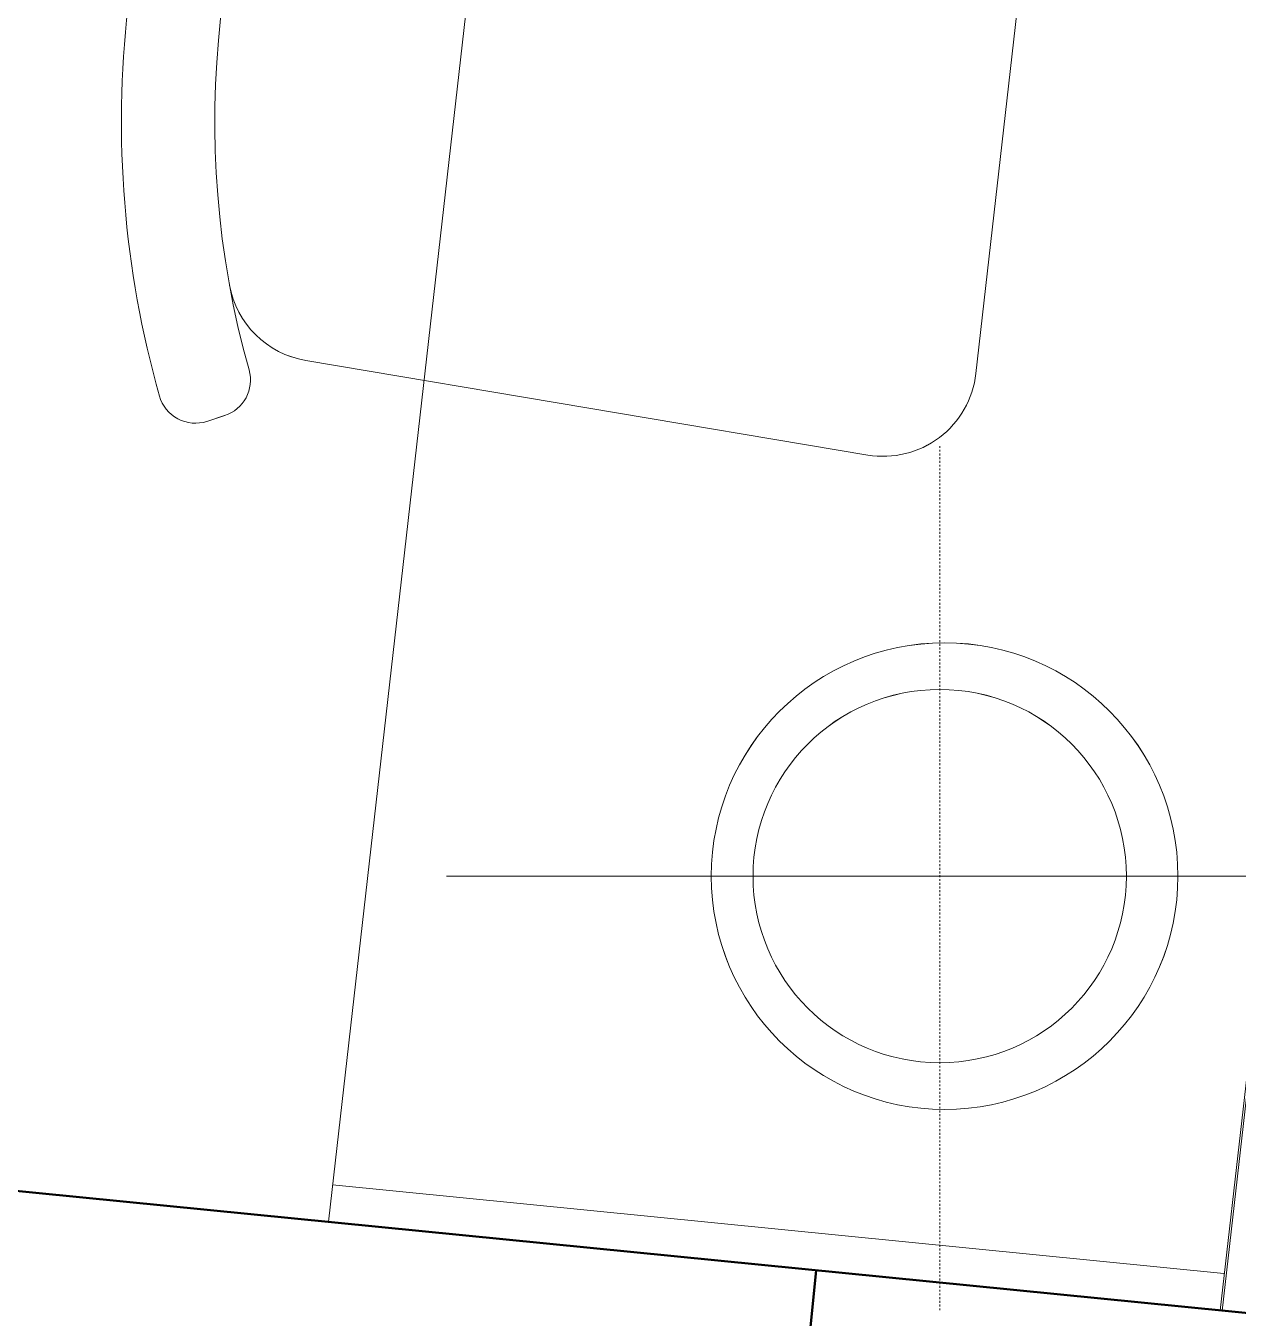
# Model space of a CAD drawing. Header units: millimetres. Extents: x 26282 to 30760, y 1404 to 4574.
# Drawn here: x 29725.6 to 29790.6, y 3456.7 to 3526 of the extents above; entities that cross this region are included whole.
import ezdxf

# ---------------------------------------------------------------- set-up
doc = ezdxf.new("R2010")
doc.units = ezdxf.units.MM
doc.header["$LTSCALE"] = 0.25
doc.linetypes.add('DOT2', pattern=[0.125, 0, -0.125])
for name, color, linetype, lineweight in [('AB-DUV', 4, 'Continuous', 50), ('FURNITURE (3RDF)', 43, 'Continuous', 20), ('ID-ALCIPAN', 124, 'Continuous', 20), ('LIGHTING FIXTURE (3RDF)', 20, 'Continuous', 15), ('WALLPAPER (3RDF)', 63, 'Continuous', 13)]:
    doc.layers.add(name, color=color, linetype=linetype, lineweight=lineweight)

# ---------------------------------------------------------------- blocks, each defined once
blk = doc.blocks.new('CALISMA-SAND')
for p, q in [((0.582, 39.736, 0.016), (0.168, 40.647, 0.016)), ((42.796, 39.736, 0.016), (43.211, 40.647, 0.016)), ((4.009, 35.751, 0.016), (2.373, 5.268, 0.016)), ((39.37, 35.751, 0.016), (41.006, 5.268, 0.016)), ((36.013, 0, 0.016), (7.366, 0, 0.016))]:
    blk.add_line(p, q)
for centre, radius, start, end in [((21.689, -6.645, 0.016), 53.997, 67.73509, 112.26491), ((1.988, 41.476, 0.016), 2, 112.26491, 204.46925), ((41.391, 41.476, 0.016), 2, 335.53075, 67.73509), ((21.689, -6.645, 0.016), 48.997, 67.77834, 112.22166), ((9.001, 35.483, 0.016), 5, 106.76102, 176.92873), ((34.377, 35.483, 0.016), 5, 3.07127, 73.23898), ((2.403, 40.565, 0.016), 2, 204.46925, 292.22166), ((40.976, 40.565, 0.016), 2, 247.77834, 335.53075), ((7.366, 5, 0.016), 5, 176.92873, 270), ((36.013, 5, 0.016), 5, 270, 3.07127)]:
    blk.add_arc(centre, radius, start, end)
blk = doc.blocks.new('A$C459B0783')
at = {"linetype": 'DOT2'}
blk.add_line((26.422, 0), (26.422, 46.349), dxfattribs=at)
blk.add_line((0, 23.258), (52.843, 23.258))
for centre, radius in [((26.685, 23.258), 12.5), ((26.422, 23.258), 10)]:
    blk.add_circle(centre, radius)
blk = doc.blocks.new('A$C187D15ED')
at = {"layer": 'AB-DUV'}
blk.add_line((10512.63, 3222.948), (10087.749, 3265.167), dxfattribs=at)
blk.add_line((10512.63, 3222.948), (10087.749, 3265.167), dxfattribs=at)
at = {"layer": 'AB-DUV', "elevation": -134.224}
blk.add_lwpolyline([(10197.513, 3254.26), (10196.186, 3240.935), (10198.344, 3240.708), (10197.692, 3234.144)], dxfattribs=at)
at = {"layer": 'FURNITURE (3RDF)'}
for p, q in [((10195.889, 3472.45, 0), (10171.4, 3256.855, 0)), ((10171.607, 3258.844, -115.034), (10219.367, 3254.098, 0)), ((10171.41, 3256.854, -115.034), (10219.17, 3252.108, 0))]:
    blk.add_line(p, q, dxfattribs=at)
at = {"layer": 'ID-ALCIPAN', "ltscale": 0.25}
blk.add_line((10248.772, 3511.834, 0), (10219.269, 3252.098, 0), dxfattribs=at)
at = {"layer": 'WALLPAPER (3RDF)'}
blk.add_line((10248.661, 3511.746, 0), (10219.17, 3252.108, 0), dxfattribs=at)
at = {"layer": 'FURNITURE (3RDF)', "rotation": 83.51977252612903}
blk.add_blockref('CALISMA-SAND', (10205.251, 3294.99, -0.016), dxfattribs=at)
at = {"layer": 'LIGHTING FIXTURE (3RDF)', "ltscale": 0.2}
blk.add_blockref('A$C459B0783', (10177.717, 3252.124, 0), dxfattribs=at)

msp = doc.modelspace()

# ---------------------------------------------------------------- block references
at = {"layer": 'AB-DUV', "ltscale": 100}
msp.add_blockref('A$C187D15ED', (19570.424, 205.028, 5.126), dxfattribs=at)

# ---------------------------------------------------------------- next in the draw order: linework, layer by layer
at = {"layer": 'FURNITURE (3RDF)'}
for p, q in [((29779.739, 3535.8, 5.126), (29776.506, 3507.336, 5.126)), ((29740.604, 3508.035, 5.126), (29770.708, 3502.97, 5.126)), ((29736.258, 3505.081, 5.126), (29735.306, 3504.772, 5.126))]:
    msp.add_line(p, q, dxfattribs=at)
for centre, radius, start, end in [((29784.725, 3520.818, 5.126), 53.997, 151.25486, 195.78468), ((29784.725, 3520.818, 5.126), 48.997, 151.29811, 195.74143), ((29741.434, 3512.966, 5.126), 5, 190.28079, 260.44851), ((29735.64, 3506.983, 5.126), 2, 287.98902, 15.74143), ((29771.538, 3507.9, 5.126), 5, 260.44851, 353.51977), ((29734.688, 3506.674, 5.126), 2, 195.78468, 287.98902)]:
    msp.add_arc(centre, radius, start, end, dxfattribs=at)
at = {"layer": 'LIGHTING FIXTURE (3RDF)', "linetype": 'DOT2'}
msp.add_line((29774.563, 3457.151, 5.126), (29774.563, 3503.5, 5.126), dxfattribs=at)
at = {"layer": 'LIGHTING FIXTURE (3RDF)'}
msp.add_line((29748.141, 3480.409, 5.126), (29800.984, 3480.409, 5.126), dxfattribs=at)
for centre, radius in [((29774.826, 3480.409, 5.126), 12.5), ((29774.563, 3480.409, 5.126), 10)]:
    msp.add_circle(centre, radius, dxfattribs=at)

doc.saveas('drawing.dxf')
